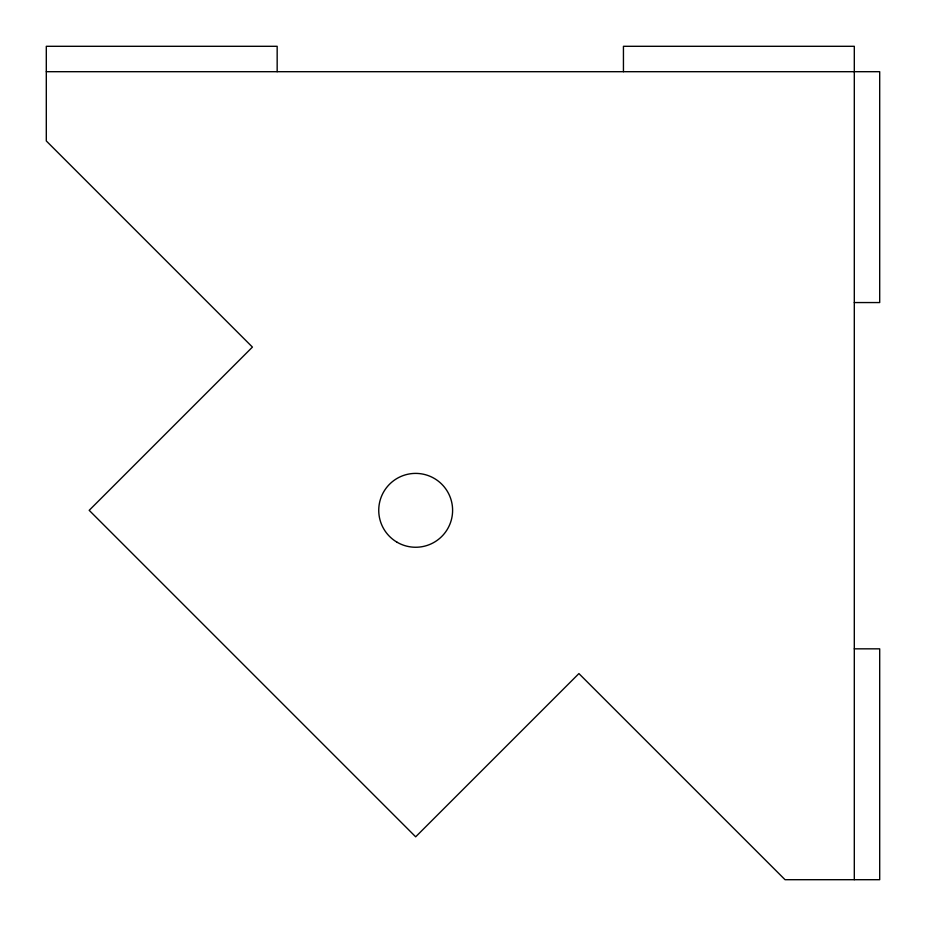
<?xml version="1.0" encoding="UTF-8"?>
<svg xmlns="http://www.w3.org/2000/svg" width="926" height="926" viewBox="0 0 926 926"><rect width="100%" height="100%" fill="white"/><g stroke="black" fill="none" stroke-linecap="round" stroke-linejoin="round"><path stroke-width="1.39" d="M46.3 71.696L879.7 71.696L879.7 302.559L854.304 302.559M854.304 648.837L879.7 648.837L879.7 879.7L785.051 879.7L578.912 673.572L415.67 836.815L89.185 510.33L252.428 347.088L46.3 140.949L46.3 46.3L277.163 46.3L277.163 71.696M854.304 879.7L854.304 46.3L623.441 46.3L623.441 71.696M397.208 542.312A36.936 36.936 0 0 0 452.606 510.33A36.936 36.936 0 0 0 397.208 478.337A36.936 36.936 0 0 0 397.208 542.312"/></g></svg>
